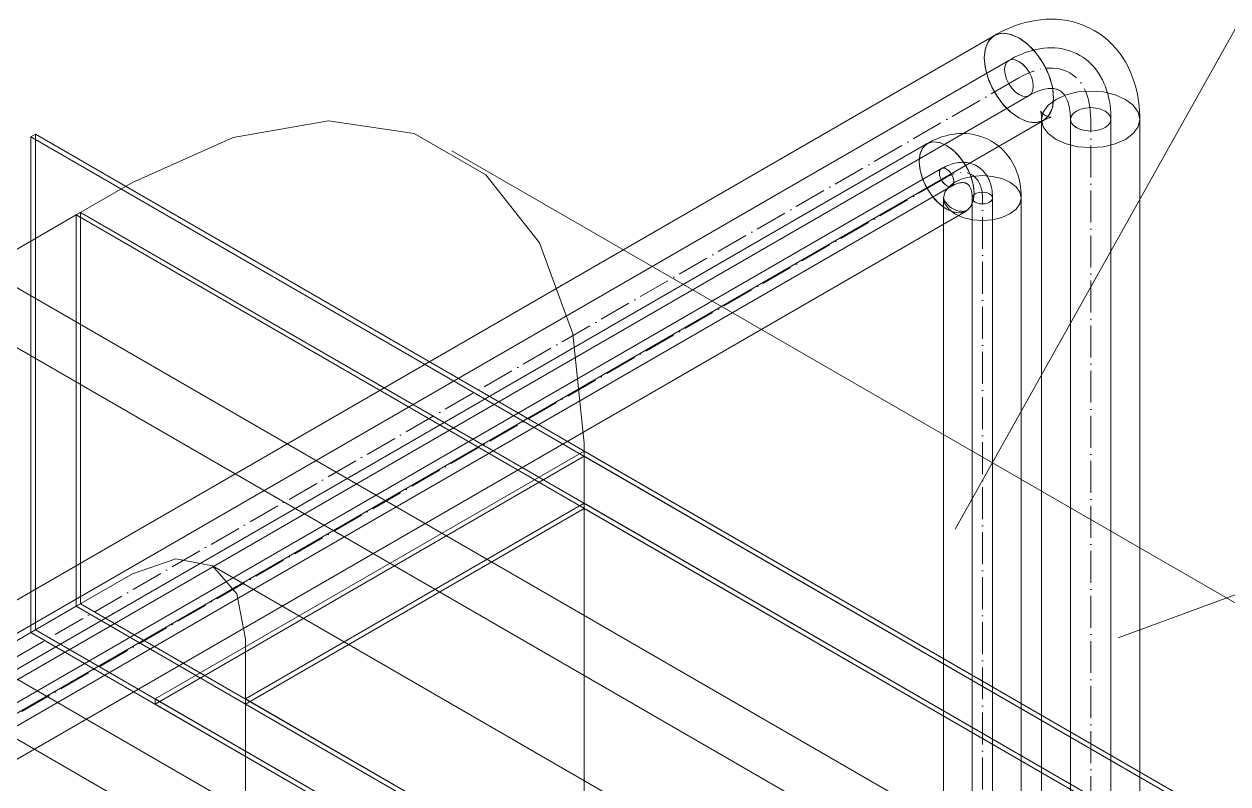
# Model space of a CAD drawing. Header units: millimetres. Extents: x -88595 to 880822, y -1054509 to -148035.
# Drawn here: x 436689.2 to 437066, y -326175.7 to -325937.9 of the extents above; entities that cross this region are included whole.
import ezdxf

# ---------------------------------------------------------------- set-up
doc = ezdxf.new("R2010")
doc.units = ezdxf.units.MM
doc.linetypes.add('$12$ADSK_Осевая', pattern=[14, 10, -2, 0, -2])
doc.linetypes.add('$13$ADSK_Осевая', pattern=[14, 10, -2, 0, -2])
for name, color, linetype, lineweight in [('Воздуховоды', 7, 'Continuous', 18), ('Изоляция', 7, 'Continuous', 18), ('Марки', 7, 'Continuous', 20), ('Оборудование', 7, 'Continuous', 18), ('Трубопровод', 7, 'Continuous', 18), ('Трубопроводы', 7, 'Continuous', 18)]:
    doc.layers.add(name, color=color, linetype=linetype, lineweight=lineweight)

# ---------------------------------------------------------------- blocks, each defined once
blk = doc.blocks.new('$0$ADSK_Канальный блок кондиционера1 - AD122MJERAB-3267588-В_ОВ3_3')
at = {"layer": 'Оборудование'}
for p, q in [((-9478.55, 8169.92), (-8948.22, 7863.73)), ((-9412.79, 8131.95), (-8946.1, 7862.51)), ((-8962.36, 7853.12), (-9429.05, 8122.56)), ((-8946.1, 7740.03), (-9412.79, 8009.48)), ((-9429.05, 8000.09), (-8962.36, 7730.64))]:
    blk.add_line(p, q, dxfattribs=at)
blk = doc.blocks.new('$0$ADSK_МедьПайка_Отвод-гнутая труба - Отвод _гнутая труба_-3206127-В_ОВ3_3')
at = {"layer": 'Трубопроводы', "color": 190, "true_color": 0x8000ff}
for points in [[(88.87, 2416.64, 0), (89, 2416.72, 0), (89.12, 2416.81, 0), (89.24, 2416.91, 0), (89.35, 2417.02, 0), (89.47, 2417.15, 0), (89.58, 2417.29, 0), (89.7, 2417.45, 0), (89.81, 2417.63, 0), (89.91, 2417.83, 0), (90.02, 2418.04, 0), (90.12, 2418.28, 0), (90.21, 2418.54, 0), (90.29, 2418.82, 0), (90.36, 2419.12, 0), (90.43, 2419.44, 0), (90.48, 2419.78, 0), (90.52, 2420.14, 0), (90.55, 2420.51, 0), (90.57, 2420.9, 0), (90.57, 2421.16, 0)], [(91.5, 2422.46, 0), (91, 2422.08, 0), (90.68, 2421.64, 0), (90.57, 2421.16, 0), (90.68, 2420.69, 0), (91, 2420.24, 0), (91.5, 2419.87, 0), (92.16, 2419.57, 0), (92.92, 2419.39, 0), (93.75, 2419.33, 0), (94.57, 2419.39, 0), (95.33, 2419.57, 0), (95.99, 2419.87, 0)], [(95.99, 2419.87, 0), (96.5, 2420.24, 0), (96.81, 2420.69, 0), (96.92, 2421.16, 0), (96.81, 2421.64, 0), (96.5, 2422.08, 0), (95.99, 2422.46, 0), (95.33, 2422.75, 0), (94.57, 2422.93, 0), (93.75, 2422.99, 0), (92.92, 2422.93, 0), (92.16, 2422.75, 0), (91.5, 2422.46, 0)], [(92.05, 2411.14, 0), (92.54, 2411.45, 0), (93.02, 2411.8, 0), (93.47, 2412.17, 0), (93.89, 2412.58, 0), (94.29, 2413.01, 0), (94.65, 2413.47, 0), (94.99, 2413.94, 0), (95.3, 2414.44, 0), (95.58, 2414.95, 0), (95.83, 2415.48, 0), (96.05, 2416.03, 0), (96.25, 2416.58, 0), (96.42, 2417.15, 0), (96.56, 2417.73, 0), (96.68, 2418.32, 0), (96.77, 2418.92, 0), (96.84, 2419.53, 0), (96.89, 2420.14, 0), (96.92, 2420.76, 0), (96.92, 2421.16, 0)], [(82.52, 2412.09, 0), (81.94, 2411.84, 0), (81.4, 2411.79, 0), (80.93, 2411.93, 0), (80.58, 2412.26, 0), (80.35, 2412.76, 0), (80.28, 2413.38, 0), (80.35, 2414.1, 0), (80.58, 2414.85, 0), (80.93, 2415.6, 0), (81.4, 2416.28, 0), (81.94, 2416.85, 0), (82.52, 2417.27, 0)], [(82.52, 2417.27, 0), (83.1, 2417.52, 0), (83.64, 2417.57, 0), (84.11, 2417.43, 0), (84.47, 2417.1, 0), (84.69, 2416.6, 0), (84.77, 2415.98, 0), (84.69, 2415.26, 0), (84.47, 2414.51, 0), (84.11, 2413.76, 0), (83.64, 2413.08, 0), (83.1, 2412.51, 0), (82.52, 2412.09, 0)], [(88.87, 2416.64, 0), (88.74, 2416.57, 0), (88.6, 2416.51, 0), (88.46, 2416.46, 0), (88.3, 2416.41, 0), (88.14, 2416.38, 0), (87.96, 2416.35, 0), (87.76, 2416.33, 0), (87.55, 2416.33, 0), (87.33, 2416.33, 0), (87.09, 2416.35, 0), (86.83, 2416.39, 0), (86.56, 2416.44, 0), (86.27, 2416.5, 0), (85.98, 2416.59, 0), (85.67, 2416.69, 0), (85.35, 2416.82, 0), (85.02, 2416.96, 0), (84.68, 2417.12, 0), (84.33, 2417.3, 0), (84.11, 2417.43, 0)], [(92.05, 2411.14, 0), (91.53, 2410.87, 0), (90.99, 2410.63, 0), (90.44, 2410.43, 0), (89.88, 2410.26, 0), (89.31, 2410.14, 0), (88.73, 2410.05, 0), (88.15, 2409.99, 0), (87.57, 2409.98, 0), (86.98, 2409.99, 0), (86.4, 2410.04, 0), (85.81, 2410.12, 0), (85.23, 2410.23, 0), (84.66, 2410.36, 0), (84.08, 2410.53, 0), (83.51, 2410.72, 0), (82.95, 2410.94, 0), (82.39, 2411.18, 0), (81.83, 2411.45, 0), (81.28, 2411.74, 0), (80.93, 2411.93, 0)]]:
    blk.add_polyline3d(points, dxfattribs=at)
blk = doc.blocks.new('$0$ADSK_МедьПайка_Отвод-гнутая труба - Отвод _гнутая труба_-3267736-В_ОВ3_3')
at = {"layer": 'Трубопроводы', "color": 134, "true_color": 0x00a6a6}
for points in [[(123.14, 2474.3, 0), (122.14, 2473.55, 0), (121.5, 2472.66, 0), (121.28, 2471.71, 0), (121.5, 2470.76, 0), (122.14, 2469.88, 0), (123.14, 2469.12, 0), (124.46, 2468.54, 0), (125.99, 2468.17, 0), (127.63, 2468.05, 0), (129.28, 2468.17, 0), (130.81, 2468.54, 0), (132.13, 2469.12, 0)], [(132.13, 2469.12, 0), (133.13, 2469.88, 0), (133.77, 2470.76, 0), (133.98, 2471.71, 0), (133.77, 2472.66, 0), (133.13, 2473.55, 0), (132.13, 2474.3, 0), (130.81, 2474.89, 0), (129.28, 2475.25, 0), (127.63, 2475.38, 0), (125.99, 2475.25, 0), (124.46, 2474.89, 0), (123.14, 2474.3, 0)], [(117.88, 2462.68, 0), (118.13, 2462.83, 0), (118.38, 2463.01, 0), (118.61, 2463.21, 0), (118.85, 2463.43, 0), (119.08, 2463.68, 0), (119.31, 2463.97, 0), (119.53, 2464.29, 0), (119.76, 2464.65, 0), (119.97, 2465.04, 0), (120.18, 2465.48, 0), (120.37, 2465.96, 0), (120.56, 2466.48, 0), (120.72, 2467.04, 0), (120.87, 2467.64, 0), (121, 2468.28, 0), (121.11, 2468.95, 0), (121.19, 2469.67, 0), (121.25, 2470.42, 0), (121.28, 2471.2, 0), (121.28, 2471.71, 0)], [(124.23, 2451.68, 0), (125.23, 2452.3, 0), (126.18, 2452.99, 0), (127.08, 2453.74, 0), (127.92, 2454.55, 0), (128.71, 2455.41, 0), (129.45, 2456.32, 0), (130.12, 2457.27, 0), (130.74, 2458.27, 0), (131.3, 2459.3, 0), (131.8, 2460.36, 0), (132.24, 2461.45, 0), (132.64, 2462.56, 0), (132.98, 2463.7, 0), (133.26, 2464.86, 0), (133.5, 2466.04, 0), (133.69, 2467.23, 0), (133.83, 2468.45, 0), (133.93, 2469.67, 0), (133.98, 2470.92, 0), (133.98, 2471.71, 0)], [(105.18, 2453.57, 0), (104.02, 2453.07, 0), (102.94, 2452.96, 0), (102.01, 2453.25, 0), (101.3, 2453.91, 0), (100.85, 2454.9, 0), (100.69, 2456.16, 0), (100.85, 2457.59, 0), (101.3, 2459.1, 0), (102.01, 2460.58, 0), (102.94, 2461.94, 0), (104.02, 2463.09, 0), (105.18, 2463.94, 0)], [(105.18, 2463.94, 0), (106.35, 2464.43, 0), (107.43, 2464.54, 0), (108.36, 2464.25, 0), (109.07, 2463.59, 0), (109.52, 2462.6, 0), (109.67, 2461.34, 0), (109.52, 2459.91, 0), (109.07, 2458.4, 0), (108.36, 2456.92, 0), (107.43, 2455.56, 0), (106.35, 2454.41, 0), (105.18, 2453.57, 0)], [(117.88, 2462.68, 0), (117.62, 2462.54, 0), (117.35, 2462.42, 0), (117.06, 2462.31, 0), (116.75, 2462.22, 0), (116.41, 2462.15, 0), (116.05, 2462.09, 0), (115.66, 2462.05, 0), (115.24, 2462.04, 0), (114.79, 2462.05, 0), (114.31, 2462.09, 0), (113.8, 2462.16, 0), (113.26, 2462.26, 0), (112.69, 2462.4, 0), (112.1, 2462.57, 0), (111.48, 2462.78, 0), (110.84, 2463.03, 0), (110.18, 2463.31, 0), (109.5, 2463.63, 0), (108.81, 2464, 0), (108.36, 2464.25, 0)], [(124.23, 2451.68, 0), (123.2, 2451.13, 0), (122.13, 2450.65, 0), (121.03, 2450.25, 0), (119.9, 2449.92, 0), (118.76, 2449.66, 0), (117.61, 2449.49, 0), (116.44, 2449.38, 0), (115.28, 2449.34, 0), (114.11, 2449.37, 0), (112.94, 2449.47, 0), (111.77, 2449.62, 0), (110.61, 2449.84, 0), (109.45, 2450.12, 0), (108.31, 2450.45, 0), (107.17, 2450.83, 0), (106.04, 2451.27, 0), (104.92, 2451.75, 0), (103.8, 2452.28, 0), (102.7, 2452.86, 0), (102.01, 2453.25, 0)]]:
    blk.add_polyline3d(points, dxfattribs=at)
blk = doc.blocks.new('$0$ADSK_Отвод_Прямоугольный1 - Стандарт-V113-В_ОВ3_3')
at = {"layer": 'Воздуховоды', "color": 140, "true_color": 0x1bb3e4}
for p, q in [((22632.07, 15559.38), (22633.49, 15560.19)), ((23084.62, 15298.1), (22632.07, 15559.38)), ((22632.07, 15559.38), (22632.07, 15404.24)), ((22633.49, 15405.06), (22633.49, 15560.19)), ((22633.49, 15560.19), (23086.04, 15298.92)), ((23188.16, 15310.05), (22763.89, 15554.99)), ((22646.22, 15534.88), (22663.89, 15545.09)), ((22646.22, 15534.88), (22647.63, 15535.7)), ((23070.48, 15289.93), (22646.22, 15534.88)), ((22646.22, 15412.41), (22646.22, 15534.88)), ((22646.22, 15412.41), (22646.22, 15534.88)), ((22646.22, 15534.88), (23070.48, 15289.93)), ((23071.89, 15290.75), (22647.63, 15535.7)), ((22647.63, 15535.7), (22647.63, 15413.23)), ((22805.32, 15463.44), (22805.32, 15443.03)), ((22805.32, 15460.99), (22670.97, 15383.42)), ((22670.97, 15381.79), (22805.32, 15459.36)), ((23257.86, 15199.71), (22805.32, 15460.99)), ((22805.32, 15459.36), (22805.32, 15460.99)), ((22805.32, 15459.36), (23257.86, 15198.08)), ((22699.25, 15383.42), (22805.32, 15444.66)), ((22805.32, 15444.66), (23229.58, 15199.71)), ((22805.32, 15443.03), (22805.32, 15444.66)), ((22805.32, 15443.03), (22699.25, 15381.79)), ((22805.32, 15443.03), (22699.25, 15381.79)), ((22805.32, 15443.03), (23229.58, 15198.08)), ((23229.58, 15198.08), (22805.32, 15443.03)), ((23113.16, 15180.14), (22688.89, 15425.09)), ((22663.89, 15422.61), (22646.22, 15412.41)), ((22646.22, 15412.41), (22647.63, 15413.23)), ((22646.22, 15412.41), (23070.48, 15167.46)), ((23070.48, 15167.46), (22646.22, 15412.41)), ((22647.63, 15413.23), (23071.89, 15168.28)), ((22632.07, 15404.24), (22633.49, 15405.06)), ((22632.07, 15404.24), (23084.62, 15142.96)), ((23086.04, 15143.78), (22633.49, 15405.06)), ((22699.25, 15381.79), (22699.25, 15402.2)), ((22670.97, 15383.42), (23123.51, 15122.14)), ((22670.97, 15381.79), (22670.97, 15383.42)), ((23123.51, 15138.47), (22699.25, 15383.42)), ((22699.25, 15381.79), (22699.25, 15383.42)), ((23123.51, 15120.51), (22670.97, 15381.79)), ((23123.51, 15136.84), (22699.25, 15381.79)), ((22699.25, 15381.79), (23123.51, 15136.84))]:
    blk.add_line(p, q, dxfattribs=at)
for points in [[(22663.89, 15545.09, 0), (22695.36, 15559.16, 0), (22725.25, 15564.34, 0), (22752.07, 15560.37, 0), (22774.46, 15547.44, 0), (22791.31, 15526.21, 0), (22801.77, 15497.73, 0), (22805.32, 15463.44, 0)], [(22663.89, 15422.61, 0), (22677.42, 15427.32, 0), (22688.89, 15425.09, 0), (22696.56, 15416.27, 0), (22699.25, 15402.2, 0)]]:
    blk.add_polyline3d(points, dxfattribs=at)

msp = doc.modelspace()

# ---------------------------------------------------------------- linework, layer by layer
at = {"layer": 'Воздуховоды', "color": 140, "true_color": 0x1bb3e4}
for p, q in [((436515.91, -326107.09), (436705.42, -325997.68)), ((436705.42, -326120.15), (436705.42, -325997.68)), ((437288.78, -326334.48), (436705.42, -325997.68)), ((436864.52, -326089.53), (436758.45, -326150.77)), ((436864.52, -326228.34), (436864.52, -326089.53)), ((436515.91, -326229.56), (436705.42, -326120.15)), ((436705.42, -326120.15), (437182.72, -326395.72)), ((436758.45, -326150.77), (436758.45, -326289.57))]:
    msp.add_line(p, q, dxfattribs=at)
at = {"layer": 'Изоляция', "color": 134, "true_color": 0x00a6a6}
for p, q in [((436992.93, -325941.5), (435401.63, -326860.23)), ((435416.18, -326887.28), (437008.28, -325968.08)), ((437007.7, -325967.75), (437007.7, -326366.61)), ((437038.4, -326366.61), (437038.4, -325967.75))]:
    msp.add_line(p, q, dxfattribs=at)
at = {"layer": 'Изоляция', "color": 190, "true_color": 0x8000ff}
for p, q in [((436971.85, -325975.36), (435346.71, -326913.63)), ((436976.99, -325992.38), (436976.99, -326417.16)), ((437001.34, -326417.16), (437001.34, -325992.38)), ((435358.89, -326934.72), (436984.02, -325996.44))]:
    msp.add_line(p, q, dxfattribs=at)
at = {"layer": 'Изоляция', "color": 134, "true_color": 0x00a6a6}
for points in [[(437024.15, -325939.92, 0), (437022.57, -325939.08, 0), (437020.93, -325938.35, 0), (437019.26, -325937.74, 0), (437017.56, -325937.24, 0), (437015.84, -325936.86, 0), (437014.13, -325936.59, 0), (437012.41, -325936.43, 0), (437010.71, -325936.38, 0), (437009.03, -325936.42, 0), (437007.38, -325936.56, 0), (437005.75, -325936.78, 0), (437004.15, -325937.08, 0), (437002.58, -325937.45, 0), (437001.04, -325937.9, 0), (436999.53, -325938.41, 0), (436998.05, -325938.97, 0), (436996.6, -325939.6, 0), (436995.18, -325940.28, 0), (436993.79, -325941.01, 0), (436992.93, -325941.5, 0)], [(437024.15, -325939.92, 0), (437025.67, -325940.88, 0), (437027.12, -325941.93, 0), (437028.49, -325943.07, 0), (437029.77, -325944.29, 0), (437030.96, -325945.59, 0), (437032.05, -325946.94, 0), (437033.04, -325948.34, 0), (437033.94, -325949.79, 0), (437034.74, -325951.27, 0), (437035.45, -325952.77, 0), (437036.07, -325954.29, 0), (437036.61, -325955.82, 0), (437037.08, -325957.37, 0), (437037.46, -325958.93, 0), (437037.78, -325960.49, 0), (437038.02, -325962.05, 0), (437038.21, -325963.62, 0), (437038.33, -325965.19, 0), (437038.39, -325966.76, 0), (437038.4, -325967.75, 0)], [(437000.6, -325942.26, 0), (436998.18, -325941.18, 0), (436995.89, -325940.78, 0), (436993.83, -325941.09, 0), (436992.11, -325942.08, 0), (436990.82, -325943.71, 0), (436990.02, -325945.89, 0), (436989.75, -325948.52, 0)], [(436989.75, -325948.52, 0), (436990.12, -325945.49, 0), (436991.2, -325943.1, 0), (436992.93, -325941.5, 0), (436995.17, -325940.8, 0), (436997.79, -325941.06, 0), (437000.6, -325942.26, 0)], [(437000.6, -325942.26, 0), (437003.41, -325944.31, 0), (437006.03, -325947.07, 0), (437008.28, -325950.36, 0), (437010, -325953.95, 0), (437011.08, -325957.6, 0), (437011.45, -325961.06, 0)], [(437011.45, -325961.06, 0), (437011.18, -325958.11, 0), (437010.38, -325955, 0), (437009.09, -325951.87, 0), (437007.37, -325948.9, 0), (437005.31, -325946.22, 0), (437003.01, -325943.96, 0), (437000.6, -325942.26, 0)], [(437000.6, -325967.32, 0), (436997.79, -325965.27, 0), (436995.17, -325962.51, 0), (436992.93, -325959.22, 0), (436991.2, -325955.63, 0), (436990.12, -325951.98, 0), (436989.75, -325948.52, 0)], [(436989.75, -325948.52, 0), (436990.02, -325951.47, 0), (436990.82, -325954.58, 0), (436992.12, -325957.71, 0), (436993.83, -325960.68, 0), (436995.89, -325963.37, 0), (436998.19, -325965.62, 0), (437000.6, -325967.32, 0)], [(437033.91, -325961.49, 0), (437030.73, -325960.08, 0), (437027.02, -325959.19, 0), (437023.05, -325958.89, 0), (437019.08, -325959.19, 0), (437015.38, -325960.08, 0), (437012.2, -325961.49, 0)], [(437012.2, -325961.49, 0), (437015.38, -325960.08, 0), (437019.08, -325959.19, 0), (437023.05, -325958.89, 0), (437027.02, -325959.19, 0), (437030.73, -325960.08, 0), (437033.91, -325961.49, 0)], [(437011.45, -325961.06, 0), (437011.08, -325964.09, 0), (437010, -325966.48, 0), (437008.28, -325968.08, 0), (437006.03, -325968.78, 0), (437003.41, -325968.52, 0), (437000.6, -325967.32, 0)], [(437000.6, -325967.32, 0), (437003.02, -325968.4, 0), (437005.31, -325968.8, 0), (437007.37, -325968.5, 0), (437009.09, -325967.5, 0), (437010.38, -325965.87, 0), (437011.18, -325963.69, 0), (437011.45, -325961.06, 0)], [(437012.2, -325961.49, 0), (437009.76, -325963.32, 0), (437008.22, -325965.46, 0), (437007.7, -325967.75, 0), (437008.22, -325970.05, 0), (437009.76, -325972.18, 0), (437012.2, -325974.02, 0)], [(437012.2, -325974.02, 0), (437009.76, -325972.18, 0), (437008.22, -325970.05, 0), (437007.7, -325967.75, 0), (437008.22, -325965.46, 0), (437009.76, -325963.32, 0), (437012.2, -325961.49, 0)], [(437033.91, -325974.02, 0), (437036.34, -325972.18, 0), (437037.88, -325970.05, 0), (437038.4, -325967.75, 0), (437037.88, -325965.46, 0), (437036.34, -325963.32, 0), (437033.91, -325961.49, 0)], [(437033.91, -325961.49, 0), (437036.34, -325963.32, 0), (437037.88, -325965.46, 0), (437038.4, -325967.75, 0), (437037.88, -325970.05, 0), (437036.34, -325972.18, 0), (437033.91, -325974.02, 0)], [(437008.8, -325966.51, 0), (437008.52, -325966.34, 0), (437008.26, -325966.15, 0), (437008.03, -325965.96, 0), (437007.83, -325965.77, 0), (437007.67, -325965.59, 0), (437007.54, -325965.43, 0), (437007.45, -325965.3, 0), (437007.39, -325965.21, 0), (437007.36, -325965.15, 0), (437007.36, -325965.14, 0)], [(437007.36, -325965.14, 0), (437007.37, -325965.17, 0), (437007.4, -325965.25, 0), (437007.44, -325965.38, 0), (437007.49, -325965.56, 0), (437007.54, -325965.8, 0), (437007.59, -325966.09, 0), (437007.63, -325966.43, 0), (437007.67, -325966.82, 0), (437007.69, -325967.26, 0), (437007.7, -325967.74, 0), (437007.7, -325967.75, 0)], [(437008.8, -325966.51, 0), (437009.09, -325966.67, 0), (437009.38, -325966.8, 0), (437009.67, -325966.9, 0), (437009.93, -325966.98, 0), (437010.17, -325967.03, 0), (437010.37, -325967.06, 0), (437010.53, -325967.08, 0), (437010.64, -325967.08, 0), (437010.7, -325967.08, 0), (437010.71, -325967.08, 0)], [(437010.71, -325967.08, 0), (437010.68, -325967.08, 0), (437010.6, -325967.1, 0), (437010.47, -325967.13, 0), (437010.28, -325967.17, 0), (437010.05, -325967.25, 0), (437009.77, -325967.35, 0), (437009.46, -325967.48, 0), (437009.1, -325967.65, 0), (437008.71, -325967.84, 0), (437008.29, -325968.08, 0), (437008.28, -325968.08, 0)], [(437012.2, -325974.02, 0), (437015.38, -325975.43, 0), (437019.08, -325976.31, 0), (437023.05, -325976.61, 0), (437027.02, -325976.31, 0), (437030.73, -325975.43, 0), (437033.91, -325974.02, 0)], [(437033.91, -325974.02, 0), (437030.73, -325975.43, 0), (437027.02, -325976.31, 0), (437023.05, -325976.61, 0), (437019.08, -325976.31, 0), (437015.38, -325975.43, 0), (437012.2, -325974.02, 0)]]:
    msp.add_polyline3d(points, dxfattribs=at)
at = {"layer": 'Изоляция', "color": 190, "true_color": 0x8000ff}
for points in [[(436991.96, -325974.57, 0), (436990.89, -325974, 0), (436989.79, -325973.51, 0), (436988.67, -325973.1, 0), (436987.53, -325972.76, 0), (436986.39, -325972.51, 0), (436985.25, -325972.33, 0), (436984.12, -325972.23, 0), (436983.01, -325972.19, 0), (436981.91, -325972.22, 0), (436980.84, -325972.31, 0), (436979.79, -325972.45, 0), (436978.77, -325972.64, 0), (436977.78, -325972.88, 0), (436976.81, -325973.16, 0), (436975.87, -325973.47, 0), (436974.96, -325973.82, 0), (436974.07, -325974.21, 0), (436973.21, -325974.62, 0), (436972.37, -325975.06, 0), (436971.85, -325975.36, 0)], [(436991.96, -325974.57, 0), (436992.99, -325975.21, 0), (436993.96, -325975.92, 0), (436994.88, -325976.68, 0), (436995.74, -325977.5, 0), (436996.53, -325978.37, 0), (436997.25, -325979.26, 0), (436997.91, -325980.19, 0), (436998.5, -325981.14, 0), (436999.02, -325982.1, 0), (436999.48, -325983.07, 0), (436999.88, -325984.05, 0), (437000.23, -325985.03, 0), (437000.52, -325986.01, 0), (437000.76, -325986.98, 0), (437000.95, -325987.95, 0), (437001.11, -325988.92, 0), (437001.22, -325989.88, 0), (437001.29, -325990.83, 0), (437001.33, -325991.78, 0), (437001.34, -325992.38, 0)], [(436977.94, -325975.96, 0), (436976.02, -325975.1, 0), (436974.2, -325974.79, 0), (436972.57, -325975.03, 0), (436971.21, -325975.82, 0), (436970.18, -325977.11, 0), (436969.54, -325978.84, 0), (436969.33, -325980.93, 0)], [(436969.33, -325980.93, 0), (436969.62, -325978.53, 0), (436970.48, -325976.62, 0), (436971.85, -325975.36, 0), (436973.63, -325974.8, 0), (436975.71, -325975.01, 0), (436977.94, -325975.96, 0)], [(436977.94, -325975.96, 0), (436980.17, -325977.58, 0), (436982.24, -325979.78, 0), (436984.02, -325982.38, 0), (436985.39, -325985.23, 0), (436986.25, -325988.13, 0), (436986.55, -325990.87, 0)], [(436986.55, -325990.87, 0), (436986.33, -325988.53, 0), (436985.69, -325986.06, 0), (436984.67, -325983.58, 0), (436983.3, -325981.22, 0), (436981.67, -325979.1, 0), (436979.85, -325977.31, 0), (436977.94, -325975.96, 0)], [(436977.94, -325995.84, 0), (436975.71, -325994.21, 0), (436973.63, -325992.02, 0), (436971.85, -325989.41, 0), (436970.48, -325986.56, 0), (436969.62, -325983.67, 0), (436969.33, -325980.93, 0)], [(436969.33, -325980.93, 0), (436969.54, -325983.27, 0), (436970.18, -325985.74, 0), (436971.21, -325988.21, 0), (436972.57, -325990.57, 0), (436974.2, -325992.7, 0), (436976.02, -325994.49, 0), (436977.94, -325995.84, 0)], [(436997.77, -325987.41, 0), (436995.25, -325986.29, 0), (436992.31, -325985.59, 0), (436989.16, -325985.35, 0), (436986.01, -325985.59, 0), (436983.08, -325986.29, 0), (436980.55, -325987.41, 0)], [(436980.55, -325987.41, 0), (436983.08, -325986.29, 0), (436986.01, -325985.59, 0), (436989.16, -325985.35, 0), (436992.31, -325985.59, 0), (436995.25, -325986.29, 0), (436997.77, -325987.41, 0)], [(436980.55, -325987.41, 0), (436978.62, -325988.87, 0), (436977.4, -325990.56, 0), (436976.99, -325992.38, 0), (436977.4, -325994.2, 0), (436978.62, -325995.89, 0), (436980.55, -325997.35, 0)], [(436980.55, -325997.35, 0), (436978.62, -325995.89, 0), (436977.4, -325994.2, 0), (436976.99, -325992.38, 0), (436977.4, -325990.56, 0), (436978.62, -325988.87, 0), (436980.55, -325987.41, 0)], [(436997.77, -325997.35, 0), (436999.71, -325995.89, 0), (437000.92, -325994.2, 0), (437001.34, -325992.38, 0), (437000.92, -325990.56, 0), (436999.71, -325988.87, 0), (436997.77, -325987.41, 0)], [(436997.77, -325987.41, 0), (436999.71, -325988.87, 0), (437000.92, -325990.56, 0), (437001.34, -325992.38, 0), (437000.92, -325994.2, 0), (436999.71, -325995.89, 0), (436997.77, -325997.35, 0)], [(436979.79, -325995.66, 0), (436979.38, -325995.4, 0), (436979, -325995.13, 0), (436978.65, -325994.84, 0), (436978.34, -325994.53, 0), (436978.06, -325994.23, 0), (436977.81, -325993.93, 0), (436977.61, -325993.64, 0), (436977.44, -325993.37, 0), (436977.3, -325993.12, 0), (436977.2, -325992.89, 0), (436977.12, -325992.7, 0), (436977.06, -325992.54, 0), (436977.02, -325992.41, 0), (436977, -325992.31, 0), (436976.99, -325992.25, 0), (436976.98, -325992.22, 0), (436976.98, -325992.22, 0)], [(436976.98, -325992.22, 0), (436976.98, -325992.23, 0), (436976.99, -325992.28, 0), (436976.99, -325992.36, 0), (436976.99, -325992.38, 0)], [(436986.55, -325990.87, 0), (436986.25, -325993.27, 0), (436985.39, -325995.17, 0), (436984.02, -325996.44, 0), (436982.24, -325996.99, 0), (436980.17, -325996.79, 0), (436977.94, -325995.84, 0)], [(436977.94, -325995.84, 0), (436979.85, -325996.7, 0), (436981.67, -325997.01, 0), (436983.31, -325996.77, 0), (436984.67, -325995.98, 0), (436985.69, -325994.69, 0), (436986.33, -325992.96, 0), (436986.55, -325990.87, 0)], [(436979.79, -325995.66, 0), (436980.21, -325995.88, 0), (436980.64, -325996.07, 0), (436981.06, -325996.23, 0), (436981.48, -325996.35, 0), (436981.89, -325996.44, 0), (436982.27, -325996.5, 0), (436982.62, -325996.53, 0), (436982.94, -325996.54, 0), (436983.23, -325996.54, 0), (436983.48, -325996.52, 0), (436983.68, -325996.49, 0), (436983.85, -325996.46, 0), (436983.98, -325996.43, 0), (436984.08, -325996.4, 0), (436984.14, -325996.38, 0), (436984.17, -325996.37, 0), (436984.17, -325996.37, 0)], [(436984.17, -325996.37, 0), (436984.15, -325996.37, 0), (436984.11, -325996.4, 0), (436984.05, -325996.43, 0), (436984.02, -325996.44, 0)], [(436980.55, -325997.35, 0), (436983.08, -325998.47, 0), (436986.01, -325999.17, 0), (436989.16, -325999.41, 0), (436992.31, -325999.17, 0), (436995.25, -325998.47, 0), (436997.77, -325997.35, 0)], [(436997.77, -325997.35, 0), (436995.25, -325998.47, 0), (436992.31, -325999.17, 0), (436989.16, -325999.41, 0), (436986.01, -325999.17, 0), (436983.08, -325998.47, 0), (436980.55, -325997.35, 0)]]:
    msp.add_polyline3d(points, dxfattribs=at)
at = {"layer": 'Марки'}
for p, q in [((436980.58, -326095.96), (437227.67, -325654.97)), ((437031.7, -326130.04), (437227.67, -326057.61))]:
    msp.add_line(p, q, dxfattribs=at)
at = {"layer": 'Трубопровод', "color": 134, "true_color": 0x00a6a6}
for p, q in [((436997.43, -325949.29), (435404.73, -326868.84)), ((435411.08, -326879.84), (437003.78, -325960.29)), ((437016.7, -325967.75), (437016.7, -326366.61)), ((437029.4, -326366.61), (437029.4, -325967.75))]:
    msp.add_line(p, q, dxfattribs=at)
at = {"layer": 'Трубопровод', "color": 134, "linetype": '$12$ADSK_Осевая', "true_color": 0x00a6a6}
for p, q in [((437000.6, -325954.79), (435407.9, -326874.34)), ((437000.6, -325954.79), (435407.9, -326874.34)), ((437023.05, -326366.61), (437023.05, -325967.75)), ((437023.05, -326366.61), (437023.05, -325967.75))]:
    msp.add_line(p, q, dxfattribs=at)
at = {"layer": 'Трубопровод', "color": 190, "true_color": 0x8000ff}
for p, q in [((436976.35, -325983.15), (435351.21, -326921.42)), ((435354.39, -326926.92), (436979.52, -325988.65)), ((436985.99, -325992.38), (436985.99, -326417.16)), ((436992.34, -326417.16), (436992.34, -325992.38))]:
    msp.add_line(p, q, dxfattribs=at)
at = {"layer": 'Трубопровод', "color": 190, "linetype": '$12$ADSK_Осевая', "true_color": 0x8000ff}
for p, q in [((436977.94, -325985.9), (435352.8, -326924.17)), ((436977.94, -325985.9), (435352.8, -326924.17)), ((436989.16, -326417.16), (436989.16, -325992.38)), ((436989.16, -326417.16), (436989.16, -325992.38))]:
    msp.add_line(p, q, dxfattribs=at)
at = {"layer": 'Трубопровод', "color": 134, "true_color": 0x00a6a6}
for points in [[(436996.11, -325952.2, 0), (436996.26, -325950.94, 0), (436996.71, -325949.95, 0), (436997.43, -325949.29, 0), (436998.36, -325949, 0), (436999.44, -325949.11, 0), (437000.6, -325949.61, 0)], [(437000.6, -325949.61, 0), (437001.76, -325950.45, 0), (437002.85, -325951.6, 0), (437003.78, -325952.96, 0), (437004.49, -325954.44, 0), (437004.94, -325955.95, 0), (437005.09, -325957.38, 0)], [(437000.6, -325959.98, 0), (436999.44, -325959.13, 0), (436998.36, -325957.98, 0), (436997.43, -325956.62, 0), (436996.71, -325955.14, 0), (436996.26, -325953.63, 0), (436996.11, -325952.2, 0)], [(437005.09, -325957.38, 0), (437004.94, -325958.64, 0), (437004.49, -325959.63, 0), (437003.78, -325960.29, 0), (437002.85, -325960.58, 0), (437001.76, -325960.47, 0), (437000.6, -325959.98, 0)], [(437018.56, -325965.16, 0), (437017.55, -325965.92, 0), (437016.92, -325966.8, 0), (437016.7, -325967.75, 0), (437016.92, -325968.7, 0), (437017.55, -325969.59, 0), (437018.56, -325970.34, 0)], [(437027.54, -325965.16, 0), (437026.23, -325964.58, 0), (437024.69, -325964.21, 0), (437023.05, -325964.09, 0), (437021.41, -325964.21, 0), (437019.88, -325964.58, 0), (437018.56, -325965.16, 0)], [(437027.54, -325970.34, 0), (437028.55, -325969.59, 0), (437029.18, -325968.7, 0), (437029.4, -325967.75, 0), (437029.18, -325966.8, 0), (437028.55, -325965.92, 0), (437027.54, -325965.16, 0)], [(437018.56, -325970.34, 0), (437019.88, -325970.93, 0), (437021.41, -325971.29, 0), (437023.05, -325971.42, 0), (437024.69, -325971.29, 0), (437026.23, -325970.93, 0), (437027.54, -325970.34, 0)]]:
    msp.add_polyline3d(points, dxfattribs=at)
at = {"layer": 'Трубопровод', "color": 190, "true_color": 0x8000ff}
for points in [[(436975.69, -325984.6, 0), (436975.77, -325983.98, 0), (436975.99, -325983.48, 0), (436976.35, -325983.15, 0), (436976.81, -325983.01, 0), (436977.36, -325983.06, 0), (436977.94, -325983.31, 0)], [(436977.94, -325988.49, 0), (436977.36, -325988.07, 0), (436976.81, -325987.5, 0), (436976.35, -325986.82, 0), (436975.99, -325986.07, 0), (436975.77, -325985.32, 0), (436975.69, -325984.6, 0)], [(436977.94, -325983.31, 0), (436978.52, -325983.73, 0), (436979.06, -325984.3, 0), (436979.52, -325984.98, 0), (436979.88, -325985.73, 0), (436980.11, -325986.48, 0), (436980.18, -325987.2, 0)], [(436980.18, -325987.2, 0), (436980.11, -325987.82, 0), (436979.88, -325988.32, 0), (436979.52, -325988.65, 0), (436979.06, -325988.79, 0), (436978.52, -325988.74, 0), (436977.94, -325988.49, 0)], [(436986.92, -325991.08, 0), (436986.41, -325991.46, 0), (436986.1, -325991.91, 0), (436985.99, -325992.38, 0), (436986.1, -325992.85, 0), (436986.41, -325993.3, 0), (436986.92, -325993.68, 0)], [(436991.41, -325991.08, 0), (436990.75, -325990.79, 0), (436989.98, -325990.61, 0), (436989.16, -325990.55, 0), (436988.34, -325990.61, 0), (436987.58, -325990.79, 0), (436986.92, -325991.08, 0)], [(436991.41, -325993.68, 0), (436991.91, -325993.3, 0), (436992.23, -325992.85, 0), (436992.34, -325992.38, 0), (436992.23, -325991.91, 0), (436991.91, -325991.46, 0), (436991.41, -325991.08, 0)], [(436986.92, -325993.68, 0), (436987.58, -325993.97, 0), (436988.34, -325994.15, 0), (436989.16, -325994.21, 0), (436989.98, -325994.15, 0), (436990.75, -325993.97, 0), (436991.41, -325993.68, 0)]]:
    msp.add_polyline3d(points, dxfattribs=at)
at = {"layer": 'Трубопроводы', "color": 134, "linetype": '$13$ADSK_Осевая', "true_color": 0x00a6a6}
msp.add_ellipse((437000.6, -325980.71), major_axis=(15.88, 27.5), ratio=0.57735, start_param=5.497787, end_param=7.068583, dxfattribs=at)
at = {"layer": 'Трубопроводы', "color": 190, "linetype": '$13$ADSK_Осевая', "true_color": 0x8000ff}
msp.add_ellipse((436977.94, -325998.86), major_axis=(7.94, 13.75), ratio=0.57735, start_param=5.497787, end_param=7.068583, dxfattribs=at)

# ---------------------------------------------------------------- block references
at = {"layer": 'Воздуховоды', "color": 140, "true_color": 0x1bb3e4}
msp.add_blockref('$0$ADSK_Отвод_Прямоугольный1 - Стандарт-V113-В_ОВ3_3', (414059.2, -341532.56), dxfattribs=at)
at = {"layer": 'Оборудование'}
msp.add_blockref('$0$ADSK_Канальный блок кондиционера1 - AD122MJERAB-3267588-В_ОВ3_3', (445925.17, -334051.65), dxfattribs=at)
at = {"layer": 'Трубопроводы', "color": 134, "true_color": 0x00a6a6, "rotation": 120.0000000000002}
msp.add_blockref('$0$ADSK_МедьПайка_Отвод-гнутая труба - Отвод _гнутая труба_-3267736-В_ОВ3_3', (439204.98, -324829.47), dxfattribs=at)
at = {"layer": 'Трубопроводы', "color": 190, "true_color": 0x8000ff, "rotation": 120.0000000000002}
msp.add_blockref('$0$ADSK_МедьПайка_Отвод-гнутая труба - Отвод _гнутая труба_-3206127-В_ОВ3_3', (439121.6, -324856.51), dxfattribs=at)

doc.saveas('drawing.dxf')
